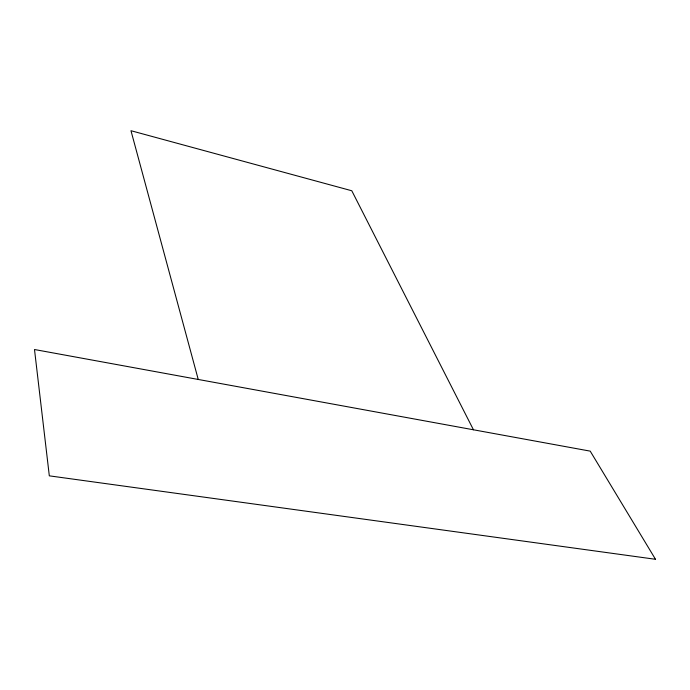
<?xml version="1.0" encoding="UTF-8"?>
<svg xmlns="http://www.w3.org/2000/svg" width="690" height="690" viewBox="0 0 690 690"><rect width="100%" height="100%" fill="white"/><g stroke="black" fill="none" stroke-linecap="round" stroke-linejoin="round"><path stroke-width="1.03" d="M473.452 429.784L351.797 190.768L130.971 130.712L198.246 379.466M655.5 559.288L49.318 475.841L34.5 349.52L590.209 451.131L655.5 559.288"/></g></svg>
